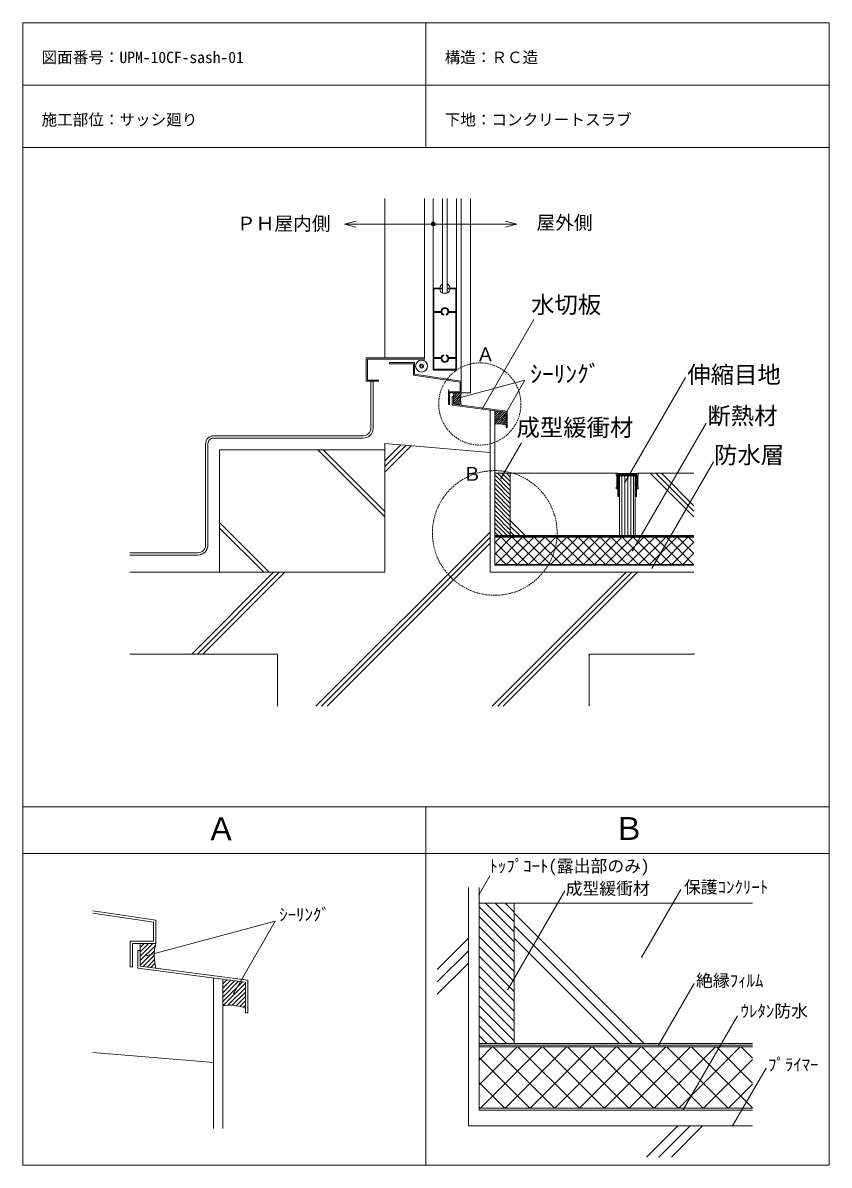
# Model space of a CAD drawing. Units: millimetres, scale not verified. Extents: x -517 to 518, y -673 to 792.
import ezdxf
from ezdxf.enums import TextEntityAlignment as Align

# ---------------------------------------------------------------- set-up
doc = ezdxf.new("R2010")
doc.units = ezdxf.units.MM
doc.header["$PDMODE"] = 32
doc.header["$PDSIZE"] = 0.8
doc.linetypes.add('DASHED2', pattern=[3, 2, -1])
doc.layers.add('0-0', color=7, linetype='Continuous', lineweight=13)
doc.styles.add('ＭＳ ゴシック', font='')
doc.styles.get('ＭＳ ゴシック').set_extended_font_data('MS Gothic')

msp = doc.modelspace()

# ---------------------------------------------------------------- linework, layer by layer
at = {"layer": '0-0'}
for p, q in [((-516.864, 792.357), (-516.864, -673.469)), ((-516.864, 792.357), (517.853, 792.357)), ((0.494, 792.357), (0.494, 632.357)), ((517.853, 792.357), (517.853, -673.469)), ((-516.864, 712.357), (517.853, 712.357)), ((-516.864, 632.357), (517.853, 632.357)), ((-52.29, 566.919), (-52.29, 362.431)), ((-1.29, 566.919), (-1.29, 360.931)), ((9.758, 346.831), (9.758, 566.919)), ((21.758, 445.413), (21.758, 566.919)), ((27.758, 445.413), (27.758, 566.919)), ((39.758, 346.831), (39.758, 566.919)), ((45.758, 317.431), (45.758, 566.919)), ((57.71, 317.431), (57.71, 566.919)), ((-104.033, 534.168), (117.088, 534.168)), ((20.758, 451.831), (9.758, 451.831)), ((20.758, 450.831), (10.758, 450.831)), ((20.758, 451.831), (20.758, 450.831)), ((21.758, 445.413), (27.758, 445.413)), ((28.758, 451.831), (39.758, 451.831)), ((19.758, 421.831), (9.758, 421.831)), ((19.859, 420.831), (9.758, 420.831)), ((22.883, 417.196), (23.258, 418.123)), ((26.633, 417.196), (26.258, 418.123)), ((39.758, 420.831), (29.657, 420.831)), ((39.758, 421.831), (29.758, 421.831)), ((72.851, 297.493), (138.783, 411.69)), ((22.883, 366.466), (23.258, 365.539)), ((26.633, 366.466), (26.258, 365.539)), ((-76.29, 362.431), (-76.29, 332.431)), ((-76.29, 362.431), (-1.29, 362.431)), ((-74.79, 333.931), (-74.79, 360.931)), ((-74.79, 360.931), (-1.29, 360.931)), ((-46.29, 356.431), (-14.242, 356.431)), ((-46.29, 356.431), (-46.29, 354.931)), ((-15.742, 354.931), (-46.29, 354.931)), ((-15.742, 354.931), (-15.742, 340.139)), ((-14.242, 356.431), (-14.242, 341.431)), ((9.758, 362.831), (19.859, 362.831)), ((9.758, 361.831), (19.758, 361.831)), ((29.657, 362.831), (39.758, 362.831)), ((39.758, 361.831), (29.758, 361.831)), ((-15.742, 340.139), (44.258, 331.139)), ((-14.242, 341.431), (45.758, 332.431)), ((9.758, 346.831), (39.758, 346.831)), ((10.758, 347.831), (38.758, 347.831)), ((255.76, 202.732), (333.447, 337.29)), ((-76.29, 332.431), (-60.42, 332.431)), ((-74.79, 333.931), (-60.42, 333.931)), ((-70.29, 272.431), (-70.29, 332.431)), ((-67.29, 272.431), (-67.29, 332.431)), ((-60.42, 332.431), (-60.42, 333.931)), ((40.115, 310.511), (127.483, 333.921)), ((44.258, 331.139), (44.258, 318.931)), ((45.758, 332.431), (45.758, 317.431)), ((97.903, 282.687), (127.483, 333.921)), ((29.258, 318.931), (44.258, 318.931)), ((29.258, 318.931), (29.258, 302.431)), ((30.758, 317.431), (30.758, 302.431)), ((45.758, 317.431), (57.71, 317.431)), ((29.258, 302.431), (30.758, 302.431)), ((34.258, 301.654), (103.258, 292.654)), ((82.71, 87.431), (82.71, 295.334)), ((104.758, 293.971), (104.758, 272.971)), ((265.679, 115.189), (360.037, 278.62)), ((-282.29, 252.431), (-282.29, 122.431)), ((-279.29, 122.431), (-279.29, 252.431)), ((-272.29, 262.431), (-80.29, 262.431)), ((-80.29, 259.431), (-272.29, 259.431)), ((-52.29, 252.431), (82.71, 241.181)), ((-52.29, 252.431), (-52.29, 87.431)), ((-52.29, 230.137), (-31.711, 250.716)), ((-52.29, 223.066), (-25.184, 250.172)), ((-52.29, 215.995), (-18.657, 249.628)), ((96.734, 207.796), (123.105, 253.472)), ((-264.29, 244.431), (-264.29, 87.431)), ((-264.29, 244.431), (-52.29, 244.431)), ((-138.432, 244.431), (-52.29, 158.288)), ((-131.361, 244.431), (-52.29, 165.359)), ((290.909, 92.887), (369.455, 228.932)), ((244.702, 214.431), (88.71, 214.431)), ((272.702, 214.431), (344.142, 214.431)), ((288.356, 214.431), (344.142, 158.646)), ((295.428, 214.431), (344.142, 165.717)), ((302.499, 214.431), (344.142, 172.788)), ((-264.29, 151.085), (-200.635, 87.431)), ((108.71, 153.661), (127.94, 134.431)), ((108.71, 146.59), (120.869, 134.431)), ((-264.29, 144.014), (-207.707, 87.431)), ((-140.685, -84.532), (82.71, 138.863)), ((88.71, 134.431), (344.142, 134.431)), ((344.142, 132.431), (88.71, 132.431)), ((108.71, 139.519), (113.798, 134.431)), ((-133.614, -84.532), (82.71, 131.792)), ((-126.543, -84.532), (82.71, 124.721)), ((-292.29, 112.431), (-379.695, 112.431)), ((-292.29, 109.431), (-379.695, 109.431)), ((-52.29, 87.431), (-379.695, 87.431)), ((-299.997, -17.569), (-194.997, 87.431)), ((-292.925, -17.569), (-187.925, 87.431)), ((-285.854, -17.569), (-180.854, 87.431)), ((82.71, 87.431), (344.142, 87.431)), ((85.589, -84.532), (257.552, 87.431)), ((92.66, -84.532), (264.623, 87.431)), ((99.731, -84.532), (271.694, 87.431)), ((-379.695, -17.569), (-190.242, -17.569)), ((-190.242, -84.532), (-190.242, -17.569)), ((209.758, -17.569), (344.142, -17.569)), ((209.758, -84.532), (209.758, -17.569)), ((-516.864, -213.469), (517.853, -213.469)), ((0.494, -213.469), (0.494, -673.469)), ((-516.864, -273.469), (517.853, -273.469)), ((68.528, -326.138), (82.256, -302.359)), ((55.028, -623.008), (55.028, -317.258)), ((178.53, -321.429), (105.461, -447.989)), ((277.652, -406.165), (327.644, -319.575)), ((419.508, -337.258), (68.528, -337.258)), ((113.528, -350.298), (280.487, -517.258)), ((-357.31, -404.541), (-192.854, -360.476)), ((-246.24, -452.944), (-192.854, -360.476)), ((113.528, -366.208), (264.578, -517.258)), ((-349.258, -386.149), (-379.258, -386.149)), ((-379.258, -419.149), (-379.258, -386.149)), ((15.028, -422.389), (55.028, -382.389)), ((113.528, -382.118), (248.668, -517.258)), ((15.028, -438.299), (55.028, -398.299)), ((-379.258, -419.149), (-376.258, -419.149)), ((-369.258, -420.702), (-231.258, -438.702)), ((-228.258, -436.068), (-366.258, -418.068)), ((15.028, -454.208), (55.028, -414.208)), ((-272.353, -626.329), (-272.353, -433.342)), ((-231.258, -438.702), (-231.258, -478.068)), ((298.745, -519.508), (344.539, -440.192)), ((330.852, -601.535), (400.054, -481.673)), ((68.528, -517.258), (419.508, -517.258)), ((-426.836, -528.775), (-272.353, -541.649)), ((394.011, -623.008), (436.809, -548.88)), ((55.028, -623.008), (419.508, -623.008)), ((283.525, -663.008), (323.525, -623.008)), ((299.435, -663.008), (339.435, -623.008)), ((315.345, -663.008), (355.345, -623.008)), ((-516.864, -673.469), (517.853, -673.469))]:
    msp.add_line(p, q, dxfattribs=at)
at = {"layer": '0-0', "lineweight": 18}
for p, q in [((10.758, 450.831), (10.758, 421.831)), ((38.758, 450.831), (38.758, 421.831)), ((10.758, 420.831), (10.758, 362.831)), ((38.758, 420.831), (38.758, 362.831)), ((10.758, 347.831), (10.758, 361.831)), ((38.758, 361.831), (38.758, 347.831)), ((29.753, 321.89), (29.258, 318.931)), ((45.758, 317.431), (30.758, 317.431)), ((35.827, 317.431), (35.758, 317.361))]:
    msp.add_line(p, q, dxfattribs=at)
at = {"layer": '0-0', "color": 2}
for p, q in [((35.758, 309.326), (43.863, 317.431)), ((35.758, 312.154), (41.034, 317.431)), ((35.758, 314.983), (38.206, 317.431)), ((35.758, 312.921), (35.758, 317.361)), ((35.758, 306.497), (45.47, 316.21)), ((35.758, 303.669), (44.945, 312.856)), ((37.643, 302.725), (44.783, 309.866)), ((40.145, 302.399), (44.879, 307.133)), ((42.647, 302.073), (45.179, 304.605)), ((45.149, 301.746), (45.651, 302.249)), ((88.71, 294.396), (88.848, 294.534)), ((88.71, 291.568), (91.35, 294.207)), ((88.71, 288.739), (93.852, 293.881)), ((88.71, 285.911), (96.354, 293.555)), ((88.71, 283.082), (98.856, 293.228)), ((88.71, 280.254), (101.358, 292.902)), ((88.89, 277.605), (103.258, 291.973)), ((92.003, 277.89), (103.258, 289.145)), ((94.79, 277.849), (103.258, 286.316)), ((97.335, 277.565), (103.258, 283.488)), ((99.683, 277.084), (103.258, 280.659)), ((101.858, 276.432), (103.258, 277.831)), ((-366.258, -394.045), (-361.361, -389.149)), ((-366.258, -399.702), (-355.704, -389.149)), ((-366.258, -405.359), (-350.048, -389.149)), ((-366.119, -389.149), (-366.258, -389.287)), ((-366.258, -398.169), (-366.258, -389.149)), ((-366.258, -411.015), (-346.833, -391.591)), ((-366.258, -416.672), (-347.883, -398.298)), ((-362.488, -418.559), (-348.207, -404.279)), ((-357.484, -419.212), (-348.015, -409.744)), ((-352.48, -419.865), (-347.415, -414.801)), ((-347.475, -420.518), (-346.471, -419.513)), ((-260.353, -435.218), (-260.077, -434.943)), ((-260.353, -440.875), (-255.073, -435.595)), ((-260.353, -446.532), (-250.069, -436.248)), ((-260.353, -452.189), (-245.065, -436.901)), ((-260.353, -457.846), (-240.061, -437.554)), ((-260.353, -463.503), (-235.057, -438.206)), ((-259.994, -468.8), (-231.258, -440.064)), ((-253.767, -468.23), (-231.258, -445.721)), ((-248.192, -468.312), (-231.258, -451.378)), ((-243.102, -468.879), (-231.258, -457.035)), ((-238.408, -469.842), (-231.258, -462.692)), ((-234.056, -471.147), (-231.258, -468.348))]:
    msp.add_line(p, q, dxfattribs=at)
at = {"layer": '0-0', "color": 4}
for p, q in [((88.71, 96.431), (88.71, 294.552)), ((88.71, 96.431), (344.142, 96.431)), ((68.528, -317.258), (68.528, -602.758)), ((-260.353, -626.329), (-260.353, -434.943)), ((68.528, -602.758), (419.508, -602.758))]:
    msp.add_line(p, q, dxfattribs=at)
at = {"layer": '0-0', "color": 5}
for p, q in [((108.71, 214.431), (88.71, 214.431)), ((88.71, 212.4), (108.71, 192.4)), ((88.71, 206.743), (108.71, 186.743)), ((92.336, 214.431), (108.71, 198.057)), ((97.993, 214.431), (108.71, 203.713)), ((103.65, 214.431), (108.71, 209.37)), ((108.71, 214.431), (108.71, 134.431)), ((244.702, 214.431), (245.702, 214.431)), ((244.702, 211.431), (244.702, 214.431)), ((245.202, 211.431), (244.702, 211.431)), ((245.202, 196.431), (245.202, 211.431)), ((245.702, 214.431), (246.202, 213.931)), ((246.202, 213.931), (258.702, 213.931)), ((246.202, 212.931), (246.202, 210.931)), ((271.202, 212.931), (246.202, 212.931)), ((246.202, 212.931), (246.202, 194.431)), ((271.202, 212.931), (246.202, 212.931)), ((246.202, 210.931), (246.702, 210.931)), ((246.702, 210.931), (246.702, 184.431)), ((247.702, 212.431), (269.702, 212.431)), ((247.702, 211.431), (247.702, 212.431)), ((249.702, 211.431), (247.702, 211.431)), ((247.702, 210.931), (249.702, 210.931)), ((247.702, 199.431), (247.702, 210.931)), ((248.702, 210.931), (268.702, 210.931)), ((248.702, 134.431), (248.702, 210.931)), ((249.702, 210.931), (249.702, 211.431)), ((251.916, 134.431), (251.916, 210.931)), ((255.666, 134.431), (255.666, 210.931)), ((258.702, 213.931), (271.202, 213.931)), ((259.416, 134.431), (259.416, 210.931)), ((263.166, 134.431), (263.166, 210.931)), ((266.916, 134.431), (266.916, 210.931)), ((267.702, 211.431), (267.702, 210.931)), ((269.702, 211.431), (267.702, 211.431)), ((267.702, 210.931), (269.702, 210.931)), ((268.702, 210.931), (268.702, 134.431)), ((269.702, 212.431), (269.702, 211.431)), ((269.702, 210.931), (269.702, 199.431)), ((270.702, 210.931), (271.202, 210.931)), ((270.702, 184.431), (270.702, 210.931)), ((271.202, 213.931), (271.702, 214.431)), ((271.202, 210.931), (271.202, 212.931)), ((271.202, 194.431), (271.202, 212.931)), ((271.702, 214.431), (272.702, 214.431)), ((272.202, 211.431), (272.202, 196.431)), ((272.702, 211.431), (272.202, 211.431)), ((272.702, 214.431), (272.702, 211.431)), ((88.71, 201.086), (108.71, 181.086)), ((88.71, 195.429), (108.71, 175.429)), ((244.702, 196.431), (245.202, 196.431)), ((244.702, 194.431), (244.702, 196.431)), ((246.202, 194.431), (244.702, 194.431)), ((248.202, 199.431), (247.702, 199.431)), ((247.702, 198.431), (248.202, 199.431)), ((247.702, 185.431), (247.702, 198.431)), ((269.202, 199.431), (269.702, 198.431)), ((269.702, 199.431), (269.202, 199.431)), ((269.702, 198.431), (269.702, 185.431)), ((272.702, 194.431), (271.202, 194.431)), ((272.202, 196.431), (272.702, 196.431)), ((272.702, 196.431), (272.702, 194.431)), ((88.71, 189.772), (108.71, 169.772)), ((88.71, 184.116), (108.71, 164.116)), ((88.71, 178.459), (108.71, 158.459)), ((246.702, 184.431), (247.702, 184.431)), ((248.202, 185.431), (247.702, 185.431)), ((247.702, 184.431), (248.202, 185.431)), ((269.202, 185.431), (269.702, 184.431)), ((269.702, 185.431), (269.202, 185.431)), ((269.702, 184.431), (270.702, 184.431)), ((88.71, 172.802), (108.71, 152.802)), ((88.71, 167.145), (108.71, 147.145)), ((88.71, 161.488), (108.71, 141.488)), ((88.71, 155.831), (108.71, 135.831)), ((88.71, 150.174), (104.454, 134.431)), ((88.71, 144.518), (98.797, 134.431)), ((88.71, 138.861), (93.14, 134.431)), ((88.71, 133.431), (344.142, 133.431)), ((113.528, -337.258), (68.528, -337.258)), ((68.528, -341.828), (113.528, -386.828)), ((76.686, -337.258), (113.528, -374.1)), ((89.414, -337.258), (113.528, -361.372)), ((102.142, -337.258), (113.528, -348.644)), ((113.528, -337.258), (113.528, -517.258)), ((68.528, -354.556), (113.528, -399.556)), ((68.528, -367.284), (113.528, -412.284)), ((68.528, -380.012), (113.528, -425.012)), ((68.528, -392.74), (113.528, -437.74)), ((68.528, -405.468), (113.528, -450.468)), ((68.528, -418.196), (113.528, -463.196)), ((68.528, -430.923), (113.528, -475.923)), ((68.528, -443.651), (113.528, -488.651)), ((68.528, -456.379), (113.528, -501.379)), ((68.528, -469.107), (113.528, -514.107)), ((68.528, -481.835), (103.951, -517.258)), ((68.528, -494.563), (91.223, -517.258)), ((68.528, -507.291), (78.495, -517.258)), ((68.528, -519.508), (419.508, -519.508))]:
    msp.add_line(p, q, dxfattribs=at)
at = {"layer": '0-0', "color": 6}
for p, q in [((88.71, 132.431), (88.71, 97.431)), ((88.71, 110.762), (110.379, 132.431)), ((88.71, 124.904), (96.237, 132.431)), ((88.71, 132.431), (344.142, 132.431)), ((89.521, 97.431), (124.521, 132.431)), ((96.791, 132.431), (131.791, 97.431)), ((103.663, 97.431), (138.663, 132.431)), ((110.934, 132.431), (145.934, 97.431)), ((117.805, 97.431), (152.805, 132.431)), ((125.076, 132.431), (160.076, 97.431)), ((131.948, 97.431), (166.948, 132.431)), ((139.218, 132.431), (174.218, 97.431)), ((146.09, 97.431), (181.09, 132.431)), ((153.36, 132.431), (188.36, 97.431)), ((160.232, 97.431), (195.232, 132.431)), ((167.502, 132.431), (202.502, 97.431)), ((174.374, 97.431), (209.374, 132.431)), ((181.644, 132.431), (216.644, 97.431)), ((188.516, 97.431), (223.516, 132.431)), ((195.786, 132.431), (230.786, 97.431)), ((202.658, 97.431), (237.658, 132.431)), ((209.928, 132.431), (244.928, 97.431)), ((216.8, 97.431), (251.8, 132.431)), ((224.071, 132.431), (259.071, 97.431)), ((230.942, 97.431), (265.942, 132.431)), ((238.213, 132.431), (273.213, 97.431)), ((245.085, 97.431), (280.085, 132.431)), ((252.355, 132.431), (287.355, 97.431)), ((259.227, 97.431), (294.227, 132.431)), ((266.497, 132.431), (301.497, 97.431)), ((273.369, 97.431), (308.369, 132.431)), ((280.639, 132.431), (315.639, 97.431)), ((287.511, 97.431), (322.511, 132.431)), ((294.781, 132.431), (329.781, 97.431)), ((301.653, 97.431), (336.653, 132.431)), ((308.923, 132.431), (343.923, 97.431)), ((323.066, 132.431), (344.142, 111.355)), ((337.208, 132.431), (344.142, 125.497)), ((88.71, 126.37), (117.649, 97.431)), ((315.795, 97.431), (344.142, 125.777)), ((88.71, 112.228), (103.507, 97.431)), ((329.937, 97.431), (344.142, 111.635)), ((88.71, 98.086), (89.365, 97.431)), ((88.71, 97.431), (344.142, 97.431)), ((344.08, 97.431), (344.142, 97.493)), ((68.528, -521.758), (68.528, -600.508)), ((68.528, -570.513), (117.282, -521.758)), ((68.528, -538.693), (85.463, -521.758)), ((68.528, -521.758), (419.508, -521.758)), ((70.352, -600.508), (149.102, -521.758)), ((86.71, -521.758), (165.46, -600.508)), ((102.172, -600.508), (180.922, -521.758)), ((118.53, -521.758), (197.28, -600.508)), ((133.992, -600.508), (212.742, -521.758)), ((150.35, -521.758), (229.1, -600.508)), ((165.812, -600.508), (244.562, -521.758)), ((182.17, -521.758), (260.92, -600.508)), ((197.631, -600.508), (276.381, -521.758)), ((213.99, -521.758), (292.74, -600.508)), ((229.451, -600.508), (308.201, -521.758)), ((245.809, -521.758), (324.559, -600.508)), ((261.271, -600.508), (340.021, -521.758)), ((277.629, -521.758), (356.379, -600.508)), ((293.091, -600.508), (371.841, -521.758)), ((309.449, -521.758), (388.199, -600.508)), ((324.911, -600.508), (403.661, -521.758)), ((341.269, -521.758), (419.508, -599.998)), ((373.089, -521.758), (419.508, -568.178)), ((404.908, -521.758), (419.508, -536.358)), ((68.528, -535.395), (133.64, -600.508)), ((356.73, -600.508), (419.508, -537.73)), ((68.528, -567.215), (101.821, -600.508)), ((388.55, -600.508), (419.508, -569.55)), ((68.528, -599.035), (70.001, -600.508)), ((68.528, -600.508), (419.508, -600.508))]:
    msp.add_line(p, q, dxfattribs=at)
at = {"layer": '0-0'}
for points in [[(-89.544, 538.05), (-104.033, 534.168), (-89.544, 530.285)], [(102.599, 538.05), (117.088, 534.168), (102.599, 530.285)], [(28.758, 451.831), (28.758, 450.831), (38.758, 450.831)], [(35.758, 312.921), (34.258, 312.921), (34.258, 301.654)], [(35.758, 312.921), (35.758, 302.971), (104.758, 293.971)], [(103.258, 292.654), (103.258, 272.971), (104.758, 272.971)], [(-426.836, -347.062), (-346.258, -359.149), (-346.258, -389.149), (-376.258, -389.149), (-376.258, -419.149)], [(-426.836, -350.095), (-349.258, -361.732), (-349.258, -386.149)], [(-369.258, -420.702), (-369.258, -398.169), (-366.258, -398.169), (-366.258, -418.068)], [(-228.258, -436.068), (-228.258, -478.068), (-231.258, -478.068)]]:
    msp.add_lwpolyline(points, dxfattribs=at)
for centre, radius in [((9.758, 534.168), 2.5), ((9.758, 534.168), 1.25), ((-5.195, 351.889), 7.608), ((-5.195, 351.889), 2.533), ((-5.195, 351.889), 1.284)]:
    msp.add_circle(centre, radius, dxfattribs=at)
at = {"layer": '0-0', "color": 1, "linetype": 'DASHED2'}
for centre, radius in [((69.571, 303.316), 52.755), ((88.71, 137.77), 80)]:
    msp.add_circle(centre, radius, dxfattribs=at)
at = {"layer": '0-0'}
for centre, radius, start, end in [((24.758, 451.331), 6.635, 116.88344, 175.67731), ((24.758, 451.331), 6.635, 4.32269, 63.11656), ((24.758, 451.331), 6.635, 184.32269, 243.11656), ((24.758, 451.331), 6.635, 296.88344, 355.67731), ((24.758, 421.831), 5, 292.02386, 247.97614), ((24.758, 421.831), 4, 292.02386, 247.97614), ((24.758, 361.831), 5, 112.02387, 67.97613), ((24.758, 361.831), 4, 112.02387, 67.97613), ((-80.29, 272.431), 10, 270, 0), ((-80.29, 272.431), 13, 270, 0), ((-272.29, 252.431), 10, 90, 180), ((-272.29, 252.431), 7, 89.77082, 180), ((-292.29, 122.431), 10, 270, 0), ((-292.29, 122.431), 13, 270, 0)]:
    msp.add_arc(centre, radius, start, end, dxfattribs=at)
at = {"layer": '0-0', "color": 2}
for centre, major_axis, ratio, start_param, end_param in [((61.192, 309.627), (0, 22.974), 0.714286, 1.22421601, 1.92486706), ((92.984, 262.16), (20.997, 0), 0.75, 1.05949874, 1.77577731), ((-315.389, -404.756), (0, 45.948), 0.714286, 1.22421601, 1.92486706), ((-251.805, -499.691), (41.993, 0), 0.75, 1.05949874, 1.77577731)]:
    msp.add_ellipse(centre, major_axis=major_axis, ratio=ratio, start_param=start_param, end_param=end_param, dxfattribs=at)
at = {"layer": '0-0'}
for p in [(40.115, 310.511), (72.851, 297.493), (97.903, 282.687), (96.734, 207.796), (255.76, 202.732), (265.679, 115.189), (290.909, 92.887), (344.142, -17.569), (68.528, -326.138), (-357.31, -404.541), (277.652, -406.165), (-246.24, -452.944), (105.461, -447.989), (298.745, -519.508), (330.852, -601.535), (394.011, -623.008)]:
    msp.add_point(p, dxfattribs=at)

# ---------------------------------------------------------------- texts
at = {"layer": '0-0', "style": 'ＭＳ ゴシック'}
for s, height, p in [('図面番号：UPM-10CF-sash-01', 14.66, (-492.864, 736.357)), ('構造：ＲＣ造', 14.66, (24.494, 736.357)), ('施工部位：サッシ廻り', 14.66, (-492.864, 656.357)), ('下地：コンクリートスラブ', 14.66, (24.494, 656.357)), ('ＰＨ屋内側', 17.6, (-242.107, 520.762)), ('屋外側', 17.6, (142.296, 521.952)), ('水切板', 21.99, (135.451, 413.193)), ('Ａ', 17.6, (64.841, 352.834)), ('ｼｰﾘﾝｸﾞ', 21.99, (134.288, 324.304)), ('伸縮目地', 21.99, (335.779, 323.267)), ('断熱材', 21.99, (361.605, 270.499)), ('成型緩衝材', 21.99, (116.662, 255.47)), ('防水層', 21.99, (370.115, 220.314)), ('Ｂ', 17.6, (47.586, 199.5)), ('Ａ', 29.33, (-282.268, -265.32)), ('Ｂ', 29.33, (240.689, -264.973)), ('ﾄｯﾌﾟｺｰﾄ(露出部のみ)', 15.85, (81.9, -302.291)), ('保護ｺﾝｸﾘｰﾄ', 15.85, (331.527, -329.327)), ('成型緩衝材', 15.85, (179.616, -331.093)), ('ｼｰﾘﾝｸﾞ', 15.85, (-187.901, -364.646)), ('絶縁ﾌｨﾙﾑ', 15.85, (346.978, -449.243)), ('ｳﾚﾀﾝ防水', 15.85, (404.166, -488.395)), ('ﾌﾟﾗｲﾏｰ', 15.85, (439.427, -557.133))]:
    msp.add_text(s, height=height, dxfattribs=at).set_placement(p, align=Align.BOTTOM_LEFT)

doc.saveas('drawing.dxf')
